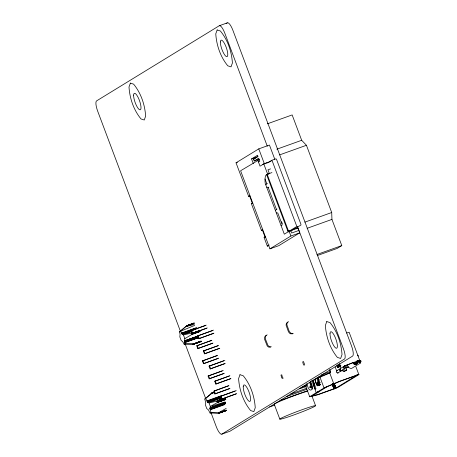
<?xml version="1.0" encoding="UTF-8"?>
<svg xmlns="http://www.w3.org/2000/svg" width="457" height="457" viewBox="0 0 457 457"><rect width="100%" height="100%" fill="white"/><g stroke="black" fill="none" stroke-linecap="round" stroke-linejoin="round"><path stroke-width="0.69" d="M358.231 356.14L358.162 355.774M194.693 325.39L180.486 331.262L182.08 334.004L183.446 334.941L184.828 338.62L184.582 341.168L185.091 343.681L184.165 344.247L182.572 341.505L181.212 340.568L179.83 336.889L180.075 334.341L179.561 331.828L186.924 325.652L179.561 331.828L180.903 331.422M329.845 369.627L330.548 372.609L315.102 379.396L318.9 376.922L330.548 372.609L329.611 369.976M339.825 364.555L339.237 364.069L339.197 365.646L338.614 365.154L338.163 367.434L337.586 367.639L336.78 365.497M212.174 392.837L204.816 399.012L205.736 402.868L205.479 405.125L206.781 408.587L208.323 409.752L210.1 413.071L210.974 412.534L210.054 408.689L210.311 406.422L209.009 402.96L207.472 401.812L205.69 398.481L212.174 392.837L214.796 391.895L211.991 393.02L214.567 392.129M280.964 375.06L281.655 377.699L282.449 378.659M281.712 374.603L282.403 377.242L283.197 378.202M302.654 361.773L303.345 364.412L304.139 365.372M303.402 361.316L304.693 364.755M319.066 391.655L316.181 392.689L311.868 380.293M355.026 364.555L355.169 362.955L355.392 364.497L354.546 364.52L352.987 362.601L353.438 362.327L354.672 363.001L357.283 361.567L356.9 361.081L356.534 361.584M342.813 370.273L342.282 369.884L343.276 371.335L343.818 371.49L346.48 369.942L346.126 367.685C348.331 365.743 349.142 368.793 351.559 368.468L360.533 362.967L360.961 360.939L359.539 360.344L357.842 360.944L358.431 361.824L360.533 362.967M225.187 401.96L210.311 406.422L217.366 402.571L218.497 401.429L217.435 401.057L209.009 402.96L221.342 397.898M312.171 387.97L309.84 387.279L310.983 382.72L310.749 382.092M309.84 387.279L311.04 386.548L311.531 384.594M319.654 383.389L317.324 382.698L318.301 378.79M317.324 382.698L318.518 381.966L319.169 379.361M358.962 362.121L359.648 360.247L349.137 332.279L346.674 333.01M314.382 384.257L313.228 384.668L315.233 389.238L315.981 388.781L313.051 379.961M184.828 338.62L191.929 334.473L192.871 333.244L191.272 333.147L183.446 334.941L191.934 331.508M359.888 362.452L360.647 360.767L358.317 362.241M337.083 370.753L336.626 370.827L344.875 365.771L359.648 360.247M337.917 372.649L337.809 373.129L341.596 370.399M341.67 370.353L341.568 370.833L344.692 368.913L346.115 366.765L346.086 365.434L352.987 362.601M267.345 175.214L267.711 174.511L269.362 173.506L267.968 169.804L270.55 168.879M336.872 370.638L336.203 372.129L337.809 373.129M357.842 360.944L356.883 361.201M346.086 365.434L344.355 366.057L343.087 367.914L344.692 368.913M335.655 388.124L333.901 383.503L335.655 388.124L335.347 388.461L316.747 395.134L309.543 396.819L324.91 387.445L339.665 381.264L359.036 374.517L338.031 387.347L335.347 388.461L357.151 375.003L339.574 381.486L327.121 386.742L312.508 395.682M353.072 362.829L353.438 362.327L353.655 363.863M314.25 383.137L313.096 383.554L314.25 384.177L314.507 383.829M265.94 184.737L267.351 183.446M275.542 210.3L276.959 209.003M192.763 344.172L192.386 344.178L193.608 344.132L201.057 341.488L193.837 344.064L184.165 344.247M356.78 364.012L356.551 362.47L355.397 362.881L357.283 361.567L355.397 362.881L355.626 364.429L357.534 363.252L355.392 364.497M267.099 334.781L265.386 336.398L265.334 338.791L268.008 345.572L269.487 346.674L271.281 346.777M288.51 321.625L287.207 322.836L286.813 324.607L289.258 331.456L290.892 333.262L293.263 333.399M356.06 375.643L357.837 374.786L355.963 375.648M335.547 388.176L334.895 388.639L335.547 388.176L333.804 383.549M355.626 364.429L357.505 363.109L357.283 361.567M312.571 395.693L318.729 394.254L335.415 388.233L333.69 383.6L335.415 388.233M187.01 326.372L185.662 326.681L194.339 324.441M193.837 344.064L200.115 341.59M335.135 388.347L333.387 383.726L335.135 388.347L334.427 388.816L335.272 388.29L333.547 383.657L335.272 388.29M359.813 361.944L361.099 361.19M210.963 412.568L216.241 426.598A9.551 2.582 70.3 0 0 221.839 434.15L229.917 431.254L352.593 356.106A9.551 2.582 70.3 0 0 351.484 345.806L232.933 30.402A9.551 2.582 70.3 0 0 227.335 22.85L219.251 25.746L96.576 100.894A9.551 2.582 70.3 0 0 97.689 111.194L180.572 331.708M226.118 23.593L227.335 22.85M249.939 195.979L248.665 196.43L236.029 162.806L258.771 148.879L269.447 145.052L274.794 159.282M253.304 163.543L251.567 158.916L257.548 155.249L257.999 156.443L253.509 159.19L254.178 160.978L259.216 159.167M254.178 160.978L258.668 158.225L259.787 161.201L258.588 161.932M259.062 159.779L240.599 170.769L269.944 248.842L278.776 245.677L299.718 232.847L297.93 228.089L289.104 231.253L290.892 236.012L269.944 248.842M267.562 162.532L263.78 163.886L260.039 166.177L257.805 160.23M262.866 164.674L264.363 163.755L271.035 161.361M267.414 162.932L271.607 160.361L275.931 158.808A1.742 0.468 70.3 0 1 276.851 160.201L300.832 224.039A1.428 0.383 70.3 0 1 300.849 225.095L291.646 230.374L289.338 231.202M271.938 172.58L267.631 174.123L265.98 175.134L265.614 175.836A23.838 6.444 70.3 0 0 265.191 183.303L284.311 234.184L296.519 226.649A1.428 0.383 70.3 0 0 296.502 225.592L272.452 161.572A1.742 0.468 70.3 0 0 271.607 160.361M248.665 196.43L249.568 195.882L252.247 203.022L251.35 203.571L261.415 230.351L262.689 229.894M261.415 230.351L262.312 229.802L264.997 236.943L264.1 237.491L267.345 246.123L268.682 245.643M281.061 225.632L282.26 224.901L277.793 213.008L276.496 212.825M264.997 237.097L265.546 236.76L264.997 236.943M289.635 231.368L290.835 230.631L291.726 233.013L298.827 230.465M267.345 246.123L269.167 245.009M296.73 228.82L297.93 228.089M206.781 328.217L192.117 333.479L191.066 330.685L206.21 325.133M192.117 333.479L207.261 327.926M267.328 123.836L292.149 114.93L301.683 140.293L306.436 145.275L331.713 212.522L331.948 219.406L341.79 245.592L337.152 248.431L317.695 255.412M213.425 333.45L198.755 338.711L197.704 335.912L213.516 330.12M198.755 338.711L213.899 333.159M212.465 343.333L197.795 348.594L196.744 345.8L211.888 340.248M197.795 348.594L212.939 343.041M219.771 348.325L204.439 353.827L203.388 351.027L203.862 350.736L218.532 345.475M204.439 353.827L219.583 348.274M218.149 358.448L203.479 363.709L202.428 360.916L217.572 355.363M203.479 363.709L218.623 358.157M224.787 363.681L210.117 368.942L209.066 366.143L224.878 360.35M210.117 368.942L225.261 363.389M223.827 373.563L209.157 378.824L208.106 376.031L223.25 370.478M209.157 378.824L224.301 373.272M230.471 378.796L215.801 384.057L214.75 381.258L229.894 375.705M215.801 384.057L230.945 378.505M228.934 385.594L213.79 391.146L214.841 393.94L229.511 388.678M210.917 393.871L214.242 392.472M204.816 399.012L205.69 398.481M214.841 393.94L229.985 388.387M236.24 390.581L220.428 396.373L221.479 399.172L236.149 393.911M221.479 399.172L236.629 393.62M226.181 408.404L218.12 413.031L210.1 413.071M221.839 434.15L344.515 359.002A9.551 2.582 70.3 0 0 343.407 348.702L297.444 226.415M306.213 383.789L306.71 385.12L304.191 386.668L305.802 386.251M337.586 367.639L340.933 365.737L338.723 367.091M314.656 384.908L313.256 384.32L314.462 383.874M346.417 367.577L345.966 367.856L346.566 367.525M357.745 361.447L359.539 360.344L357.905 361.19M355.894 375.66L356.763 375.128L355.82 375.677M210.974 412.534L218.532 413.031L226.226 410.112M225.849 399.527L217.366 402.571L216.835 401.166L221.125 398.881M287.761 322.082L286.459 323.293L286.065 325.07L288.51 331.913L290.144 333.719L292.514 333.856M266.071 335.369L264.523 337.14L264.586 339.254L267.265 346.029L268.739 347.137L270.533 347.234M357.483 361.007L358.591 360.504L357.374 361.041M179.561 331.828L180.869 331.285M348.457 366.902L346.28 367.742M357.82 360.921L359.459 360.259L357.768 360.927M201.097 341.025L193.3 343.99L201.126 341.139M224.89 398.83L218.223 401.126L224.787 398.635M225.729 399.241L218.383 401.749L225.672 398.99M199.709 331.216L192.717 333.844L200.109 331.199M225.667 398.727L218.497 401.429L225.718 398.858M200.126 330.811L192.923 333.496L200.166 330.931M193.557 344.012L200.589 341.39M200.046 330.577L192.871 333.244L200.103 330.708M192.843 333.707L200.132 331.017M193.391 344.15L200.063 341.687M218.457 401.594L225.701 398.927M218.532 413.031L225.404 410.609M226.061 410.552L219.469 412.979L218.469 412.814M193.899 332.587L192.574 333.073L199.258 330.737M195.887 331.856L199.201 330.639M197.812 336.346L184.582 340.979L197.818 336.124M217.88 402.24L217.435 401.057L225.301 398.173M225.295 402.28L210.054 407.867L225.272 402.411M201.046 341.362L193.739 344.035L201.04 341.436M217.938 401.057L224.953 398.493M193.608 344.132L200.217 341.733M218.223 401.126L224.838 398.721M226.369 410.243L218.857 412.831M226.615 410.312L219.189 412.854L226.432 410.3M194.076 323.093L186.862 325.704L194.168 323.15M186.587 325.961L193.688 323.396M186.279 326.167L193.42 323.59M198.509 336.592L184.617 341.602L198.527 336.758M198.538 336.832L184.651 341.842L198.572 337.015M212.099 392.9L214.076 392.18M226.352 410.512L219.469 412.979L226.124 410.609M194.094 323.07L186.822 325.721L193.362 323.413M197.812 336.415L184.582 341.168L197.91 336.529M198.584 337.095L184.697 342.093L198.726 337.26M200.337 341.745L193.774 344.104L201.029 341.505M219.64 412.962L226.272 410.495M236.029 162.806L237.366 162.332M276.856 149.199L301.683 140.293M251.567 158.916L257.862 156.66M253.509 159.19L255.394 158.51M279.598 154.9L306.436 145.275M266.888 187.267L268.779 187.239M251.35 203.571L252.624 203.119M304.876 222.142L331.713 212.522M264.1 237.491L265.368 237.04M307.121 228.311L331.948 219.406M290.892 236.012L299.718 232.847M316.964 254.492L341.79 245.592M194.116 323.11L186.627 325.87L193.265 323.562M185.662 326.681L186.964 326.218M181.463 333.079L196.019 327.858M181.589 333.296L196.807 327.835M181.72 333.507L196.933 328.052M181.84 333.696L197.058 328.24M181.966 333.856L196.516 328.634M191.066 330.685L205.73 325.424M182.08 334.004L195.973 329.023M182.2 334.136L191.46 330.811M182.309 334.227L191.574 330.908M191.683 330.988L182.423 334.307L191.734 331.017M191.272 333.147L191.929 334.473L199.692 331.691M197.704 335.912L212.374 330.651M184.594 340.808L197.824 336.066M184.582 340.979L197.812 336.232M197.915 336.603L184.594 341.379L198.498 336.518M198.744 337.346L184.754 342.35L198.686 337.552M184.817 342.619L198.709 337.637M196.744 345.8L211.414 340.539M203.388 351.027L218.052 345.766M202.428 360.916L217.098 355.655M209.066 366.143L223.736 360.881M208.106 376.031L222.108 371.01M214.75 381.258L229.42 375.997M214.459 390.906L228.46 385.885M206.924 400.903L222.136 395.442M207.055 401.155L235.098 391.112M207.192 401.395L221.748 396.173M207.329 401.617L221.222 396.636M207.472 401.812L220.702 397.064M207.598 401.977L220.828 397.236M207.729 402.12L220.96 397.373M207.855 402.234L221.748 397.253M207.969 402.32L221.199 397.579M216.835 401.166L224.673 398.355M218.406 401.235L225.632 398.647M218.383 401.749L225.707 399.121M210.037 408.044L225.25 402.583M210.031 408.238L225.244 402.783M210.031 408.455L225.25 403M210.054 408.689L225.272 403.234M210.089 408.946L225.301 403.491M210.129 409.215L225.347 403.76M210.191 409.501L224.747 404.279M210.266 409.792L224.815 404.571M330.565 371.535L321.619 374.746L321.728 375.774M306.71 385.12L304.402 385.948L299.455 388.833L306.276 386.519M317.689 382.658L316.061 383.246L314.582 379.31M313.228 384.394L314.382 383.983M313.216 384.52L314.37 384.103M315.033 379.179L316.175 383.537L318.346 382.76M313.262 384.857L314.416 384.44M316.295 383.817L319.009 382.846C321.797 385.497 316.467 386.879 316.175 383.537M313.319 385.057L314.473 384.64M316.421 384.091L319.135 383.12M316.547 384.348L319.26 383.377M316.678 384.594L319.392 383.623M290.789 393.963L306.893 388.187M316.81 384.823L319.523 383.846M316.941 385.034L319.654 384.057M317.072 385.217L319.786 384.246M317.204 385.388L319.911 384.411M286.579 396.539L306.71 389.324M317.324 385.514L320.037 384.543M317.444 385.634L320.266 384.737M317.558 385.708L320.374 384.805M317.666 385.777L319.477 385.211M280.032 400.555L307.995 390.524M269.561 406.97L274.891 405.056M316.838 392.289L319.723 391.249M218.909 413.008L225.45 410.677M211.802 393.191L214.419 392.266M213.482 392.666L211.557 393.408M192.58 334.01L199.692 331.508M217.435 401.057L225.387 398.264M218.257 401.903L225.307 399.441M193.665 323.607L186.119 326.378M218.092 402.074L225.232 399.647M189.541 325.07L191.494 324.407M346.172 365.663L344.355 366.057L346.206 365.868M347.137 367.308L347.286 367.251M317.764 385.805C322.145 385.005 318.358 380.133 318.055 378.019M327.029 386.788L326.469 386.782L326.949 386.828M185.091 343.681L192.591 343.961M318.518 381.966L320.266 382.486M311.04 386.548L312.205 386.89M317.798 394.237L318.141 394.397M313.559 384.777L314.719 385.417M343.744 367.091L345.481 367.885M341.568 370.833L339.957 369.827L340.631 368.342L339.848 366.257L340.391 366.068L339.551 363.801M340.939 371.215L339.328 370.21L340.282 368.953L340.631 369.422M357.557 355.146L358.042 355.632M312.554 389.124L311.525 387.427M287.55 230.014L288.761 231.408M357.505 363.109L356.609 361.755M346.109 369.21L346.48 369.942M192.391 334.164L191.871 333.039L191.929 334.473M332.707 383.943L334.478 388.61L332.747 383.977M347.234 364.315L348.194 366.857M334.158 383.366L335.912 388.004L334.158 383.332M335.752 388.079L334.101 383.394M332.902 383.92L334.644 388.547L332.919 383.909M355.872 366.651L358.882 374.66M267.299 146.229L224.855 33.298A9.551 2.582 70.3 0 0 219.251 25.746M258.771 148.879L264.363 163.755M263.78 163.886L267.631 174.123M267.196 174.391L288.847 231.996M266.614 174.637L288.087 231.779M337.157 364.755L338.163 367.434L338.86 365.737L339.243 365.806L339.237 364.069M281.575 221.674L282.317 223.656M265.014 179.018L266.757 183.657M268.185 187.45L276.365 209.215M335.192 367.011L336.626 370.827M333.079 383.851L334.821 388.479M332.542 384.006L334.301 388.678M319.729 376.534L324.002 387.896M317.307 378.362L318.283 380.967M312.856 380.47L314.25 384.177M310.326 381.949C315.65 389.307 308.966 394.934 307.11 383.92M309.578 382.292L310.56 384.897M311.937 396.019L315.581 405.719A19.103 1.034 -20.6 0 1 288.887 416.693A19.103 1.034 -20.6 0 1 288.635 414.876A19.103 1.034 -20.6 0 1 315.581 405.719M305.402 385.314L309.675 396.676M279.821 419.138L274.229 404.262A19.103 1.034 -20.6 0 1 287.339 398.276A19.103 1.034 -20.6 0 1 307.521 391.221M198.178 335.621L199.229 338.42M203.862 350.736L204.913 353.535M209.546 365.851L210.597 368.65M215.224 380.967L216.275 383.766M220.908 396.082L221.959 398.881M191.54 330.388L192.591 333.187M197.224 345.509L198.275 348.303M202.902 360.624L203.953 363.418M208.586 375.74L209.637 378.533M214.264 390.855L215.316 393.648M185.096 343.738L205.69 398.533M329.657 372.775L333.781 383.817M310.383 381.932L310.874 383.257M343.081 371.073L342.95 369.89M353.855 362.795L354.164 364.383M356.9 361.081L357.117 362.618M130.382 83.111L128.994 87.007C129.748 98.478 133.661 110.017 141.007 118.957L144.252 120.008L145.64 116.118C144.886 104.642 140.973 93.108 133.633 84.162L130.382 83.111M217.155 29.962L215.767 33.852C216.521 45.329 220.434 56.862 227.775 65.808L231.025 66.859L232.413 62.963C231.659 51.492 227.746 39.953 220.405 31.013L217.155 29.962M239.988 374.711L238.6 378.602C239.354 390.078 243.267 401.612 250.607 410.557L253.858 411.608L255.246 407.718C254.492 396.242 250.579 384.708 243.238 375.763L239.988 374.711M326.761 321.557L325.373 325.453C326.127 336.923 330.04 348.463 337.38 357.403L340.631 358.454L342.019 354.563C341.265 343.087 337.352 331.553 330.011 322.608L326.761 321.557M346.412 370.141L344.258 371.392L346.412 370.141M213.95 392.277L211.957 392.997L213.95 392.295M214.761 391.952L212.117 392.906L214.779 391.963M334.987 388.41L333.227 383.789L334.987 388.41M333.947 388.81L332.182 384.143L333.947 388.81M334.124 388.741L332.365 384.074L334.124 388.741M330.005 333.547A8.752 2.365 70.3 0 0 335.329 347.72A8.752 2.365 70.3 0 0 335.752 338.746A8.752 2.365 70.3 0 0 330.005 333.547M243.233 386.702A8.752 2.365 70.3 0 0 248.557 400.875A8.752 2.365 70.3 0 0 248.979 391.9A8.752 2.365 70.3 0 0 243.233 386.702M133.627 95.107A8.752 2.365 70.3 0 0 138.951 109.28A8.752 2.365 70.3 0 0 139.374 100.3A8.752 2.365 70.3 0 0 133.627 95.107M220.4 41.953A8.752 2.365 70.3 0 0 225.724 56.125A8.752 2.365 70.3 0 0 226.146 47.151A8.752 2.365 70.3 0 0 220.4 41.953"/></g></svg>
